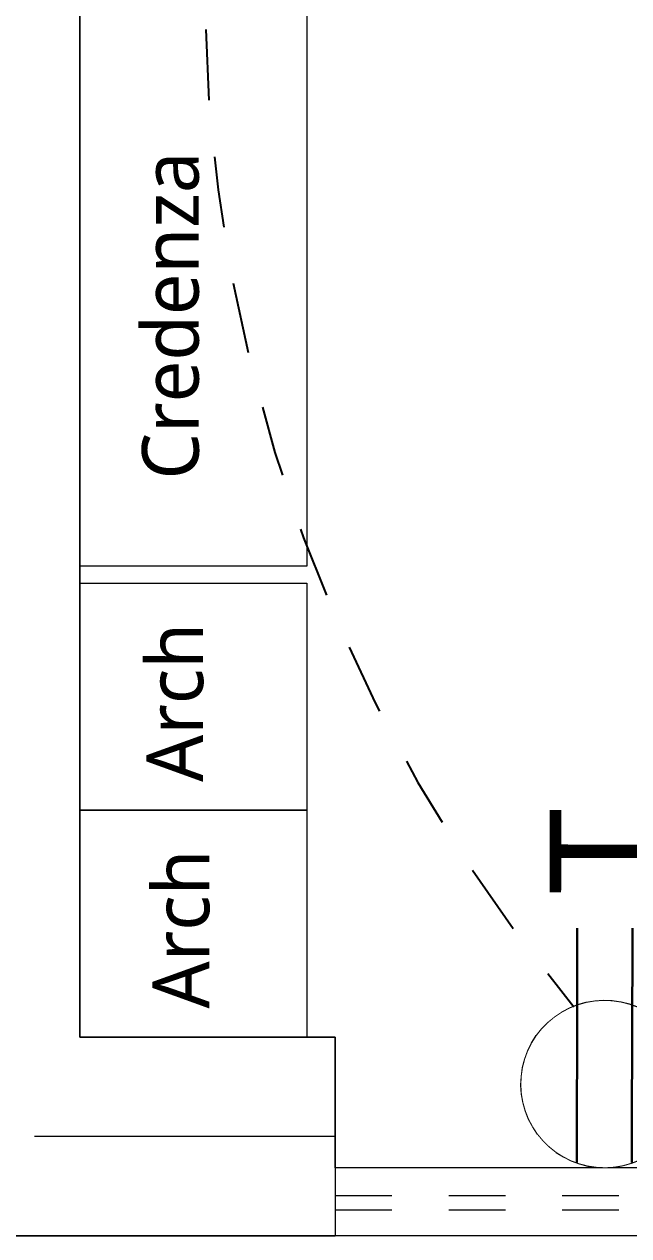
# Model space of a CAD drawing. Header units: metres. Extents: x -17 to 101, y 0 to 79.
# Drawn here: x 57.01 to 58.075, y 22.834 to 24.969 of the extents above; entities that cross this region are included whole.
import ezdxf

# ---------------------------------------------------------------- set-up
doc = ezdxf.new("R2010")
doc.units = ezdxf.units.M
doc.set_wipeout_variables(frame=1)
for name, pattern in [('CONTINUA', [0]), ('DASHED2', [0.375, 0.25, -0.125]), ('HIDDEN2', [0.1875, 0.125, -0.0625])]:
    doc.linetypes.add(name, pattern=pattern)
doc.layers.add('Cotas varias El', color=253, linetype='Continuous', lineweight=13)
doc.layers.add('TOMACORRIENTE', color=5, linetype='HIDDEN2', lineweight=30)
doc.styles.add('Generales', font='trebuc.ttf', dxfattribs={"height": 0.1})
doc.styles.add('style1', font='arial.ttf', dxfattribs={"height": 0.35})

# ---------------------------------------------------------------- blocks, each defined once
blk = doc.blocks.new('Tomacorriente con puesta a tierra')
at = {"layer": 'TOMACORRIENTE'}
blk.add_lwpolyline([(0.111, 0.0379), (0.1065, 0.0493), (0.1007, 0.0601), (0.0939, 0.0703), (0.086, 0.0798), (0.0772, 0.0883), (0.0676, 0.0959), (0.0572, 0.1024), (0.0462, 0.1079), (0.0346, 0.1121), (0.0227, 0.1151), (0.0106, 0.1168), (-0.0017, 0.1173), (-0.014, 0.1165), (-0.0261, 0.1144), (-0.0379, 0.111), (-0.0493, 0.1065), (-0.0601, 0.1007), (-0.0703, 0.0939), (-0.0798, 0.086), (-0.0883, 0.0772), (-0.0959, 0.0676), (-0.1024, 0.0572), (-0.1079, 0.0462), (-0.1121, 0.0346), (-0.1151, 0.0227), (-0.1168, 0.0106), (-0.1173, -0.0017), (-0.1165, -0.014), (-0.1144, -0.0261), (-0.111, -0.0379), (-0.1065, -0.0493), (-0.1007, -0.0601), (-0.0939, -0.0703), (-0.086, -0.0798), (-0.0772, -0.0883), (-0.0676, -0.0959), (-0.0572, -0.1024), (-0.0462, -0.1079), (-0.0346, -0.1121), (-0.0227, -0.1151), (-0.0106, -0.1168), (0.0017, -0.1173), (0.014, -0.1165), (0.0261, -0.1144), (0.0379, -0.111), (0.0493, -0.1065), (0.0601, -0.1007), (0.0703, -0.0939), (0.0798, -0.086), (0.0883, -0.0772), (0.0959, -0.0676), (0.1024, -0.0572), (0.1079, -0.0462), (0.1121, -0.0346), (0.1151, -0.0227), (0.1168, -0.0106), (0.1173, 0.0017), (0.1165, 0.014), (0.1144, 0.0261)], close=True, dxfattribs=at)
at = {"layer": 'TOMACORRIENTE', "color": 5, "linetype": 'CONTINUA', "style": 'style1', "text_generation_flag": 4}
blk.add_text('T', height=0.1466, rotation=180, dxfattribs=at).set_placement((0.3906, -0.0687))
blk.add_wipeout([(0.111, 0.0379), (0.1065, 0.0493), (0.1007, 0.0601), (0.0939, 0.0703), (0.086, 0.0798), (0.0772, 0.0883), (0.0676, 0.0959), (0.0572, 0.1024), (0.0462, 0.1079), (0.0346, 0.1121), (0.0227, 0.1151), (0.0106, 0.1168), (-0.0017, 0.1173), (-0.014, 0.1165), (-0.0261, 0.1144), (-0.0379, 0.111), (-0.0493, 0.1065), (-0.0601, 0.1007), (-0.0703, 0.0939), (-0.0798, 0.086), (-0.0883, 0.0772), (-0.0959, 0.0676), (-0.1024, 0.0572), (-0.1079, 0.0462), (-0.1121, 0.0346), (-0.1151, 0.0227), (-0.1168, 0.0106), (-0.1173, -0.0017), (-0.1165, -0.014), (-0.1144, -0.0261), (-0.111, -0.0379), (-0.1065, -0.0493), (-0.1007, -0.0601), (-0.0939, -0.0703), (-0.086, -0.0798), (-0.0772, -0.0883), (-0.0676, -0.0959), (-0.0572, -0.1024), (-0.0462, -0.1079), (-0.0346, -0.1121), (-0.0227, -0.1151), (-0.0106, -0.1168), (0.0017, -0.1173), (0.014, -0.1165), (0.0261, -0.1144), (0.0379, -0.111), (0.0493, -0.1065), (0.0601, -0.1007), (0.0703, -0.0939), (0.0798, -0.086), (0.0883, -0.0772), (0.0959, -0.0676), (0.1024, -0.0572), (0.1079, -0.0462), (0.1121, -0.0346), (0.1151, -0.0227), (0.1168, -0.0106), (0.1173, 0.0017), (0.1165, 0.014), (0.1144, 0.0261)]).dxf.layer = 'TOMACORRIENTE'
at = {"layer": 'TOMACORRIENTE', "color": 5, "linetype": 'CONTINUA'}
for p, q in [((-0.1107, 0.0388), (0.2197, 0.0388)), ((-0.1107, -0.0388), (0.2197, -0.0388))]:
    blk.add_line(p, q, dxfattribs=at)

msp = doc.modelspace()

# ---------------------------------------------------------------- linework, layer by layer
at = {"layer": 'Cotas varias El', "linetype": 'Continuous'}
for p, q in [((57.5577, 23.0089), (57.0277, 23.0089)), ((60.1608, 22.9539), (57.5577, 22.9539)), ((60.1608, 22.8339), (57.5577, 22.8339))]:
    msp.add_line(p, q, dxfattribs=at)
at = {"layer": 'Cotas varias El', "linetype": 'DASHED2', "ltscale": 0.3}
for p, q in [((57.5577, 22.9047), (60.1608, 22.9047)), ((57.5577, 22.8797), (60.1608, 22.8797))]:
    msp.add_line(p, q, dxfattribs=at)
at = {"layer": 'Cotas varias El'}
for points in [[(60.2968, 26.4139), (60.2808, 24.7089), (60.1608, 24.7089), (60.1608, 22.9539), (58.5576, 22.9539), (58.5576, 22.9539), (57.5576, 22.9539), (57.5576, 23.0839), (57.5576, 23.0839), (57.5576, 23.1839), (57.1077, 23.1839), (57.1077, 26.4139), (60.2968, 26.4139)], [(57.1077, 24.0139), (57.1077, 25.2139), (57.5077, 25.2139), (57.5077, 24.0139), (57.1077, 24.0139)], [(56.8577, 25.0839), (56.8577, 22.8339), (57.5577, 22.8339)], [(57.5077, 23.9839), (57.5077, 23.5839), (57.1077, 23.5839), (57.1077, 23.9839), (57.5077, 23.9839)], [(57.5077, 23.5839), (57.5077, 23.1839), (57.1077, 23.1839), (57.1077, 23.5839), (57.5077, 23.5839)]]:
    msp.add_lwpolyline(points, dxfattribs=at)
at = {"layer": 'Cotas varias El', "linetype": 'Continuous'}
msp.add_lwpolyline([(56.8577, 22.8339), (56.8577, 25.0839), (57.1077, 25.0839), (57.1077, 23.1839), (57.5577, 23.1839), (57.5577, 22.8339)], close=True, dxfattribs=at)

# ---------------------------------------------------------------- texts
at = {"layer": 'Cotas varias El', "char_height": 0.1, "attachment_point": 3, "rotation": 90, "style": 'Generales'}
for s, insert in [('Credenza ', (57.2171, 24.7442)), ('Arch', (57.2249, 23.9136)), ('Arch', (57.2358, 23.5144))]:
    msp.add_mtext_dynamic_manual_height_columns(s, width=0.115, gutter_width=1, heights=[0.1165], dxfattribs=dict(at, insert=insert))

# ---------------------------------------------------------------- next in the draw order: block references
at = {"layer": 'TOMACORRIENTE', "lineweight": 25, "xscale": 1.25, "yscale": 1.25, "zscale": 1.25, "rotation": 89.88285374326205}
msp.add_blockref('Tomacorriente con puesta a tierra', (58.0323, 23.1012), dxfattribs=at)

# ---------------------------------------------------------------- next in the draw order: linework, layer by layer
at = {"layer": 'TOMACORRIENTE', "lineweight": 25}
msp.add_arc((60.1515, 25.0403), 2.8239, 167.9408, 219.678, dxfattribs=at)

doc.saveas('drawing.dxf')
